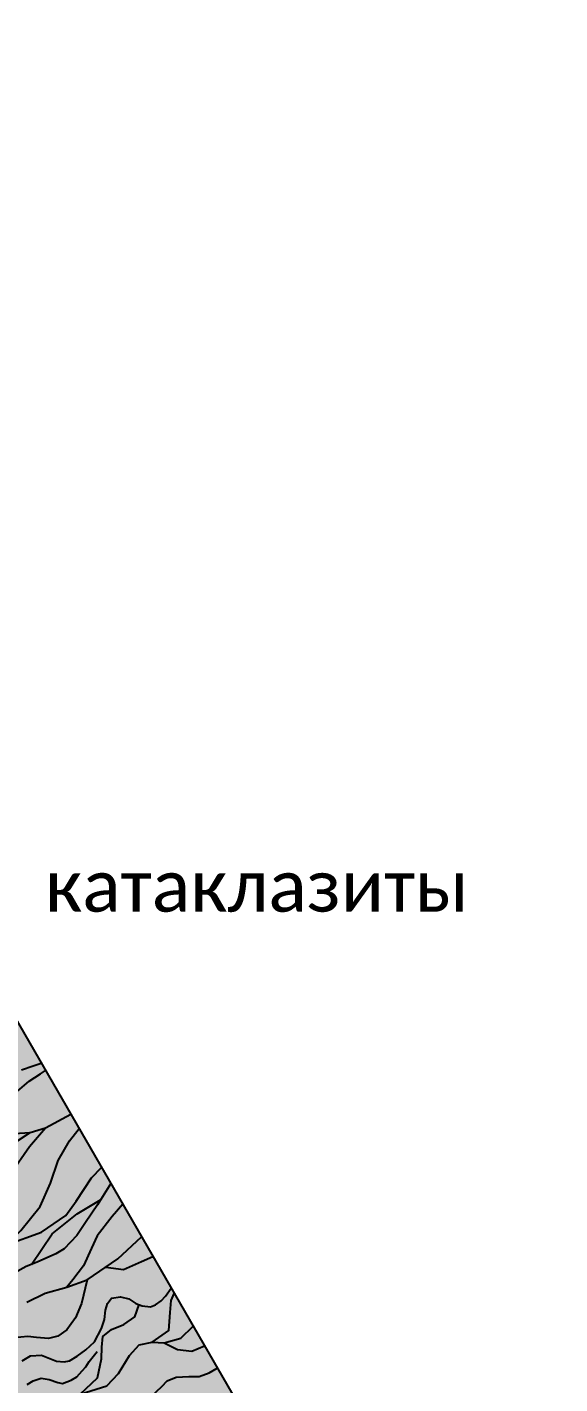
# Model space of a CAD drawing. Header units: millimetres. Extents: x 39 to 1913, y -1214 to 273.
# Drawn here: x 1769.1 to 1820.8, y -258.4 to -126.7 of the extents above; entities that cross this region are included whole.
import ezdxf

# ---------------------------------------------------------------- set-up
doc = ezdxf.new("R2010")
doc.units = ezdxf.units.MM
doc.styles.get("Standard").update_dxf_attribs({"font": 'arial.ttf'})

msp = doc.modelspace()

# ---------------------------------------------------------------- hatches: boundary and pattern name
at = {"transparency": 33554483}
h = msp.add_hatch(color=96, dxfattribs=at)
h.dxf.hatch_style = 1
h.paths.add_polyline_path([(1806.97, -290.55), (1766.97, -221.27), (1709.47, -254.47), (1709.47, -320.86), (1789.47, -320.86)])

# ---------------------------------------------------------------- linework, layer by layer
at = {"color": 252}
msp.add_lwpolyline([(1598.8, -313.36), (1705.14, -129.17, -0.57735), (1713.8, -129.17), (1820.14, -313.36, -0.57735), (1815.81, -320.86), (1603.13, -320.86, -0.57735)], format="xyb", close=True, dxfattribs=at)
for points in [[(1768.54, -227.94), (1769.68, -227.56), (1770.46, -227.31)], [(1761.14, -233.17), (1762.69, -232.04), (1763.86, -231.46), (1765.45, -231.1), (1766.8, -230.8), (1768.14, -230.01), (1769.28, -229.05), (1770.37, -228.34), (1770.86, -228)], [(1754.29, -241.46), (1757.63, -241.13), (1759.46, -239.99), (1760.62, -238.61), (1761.59, -237.19), (1762.54, -235.78), (1763.73, -234.73), (1765.86, -234.17), (1767.83, -234.14), (1769.39, -234.03), (1770.88, -233.59), (1773.32, -232.27)], [(1754.04, -246.45), (1756.88, -246.12), (1758.96, -245.31), (1760.76, -244.26), (1762.07, -242.96), (1763.18, -241.27), (1763.76, -239.58), (1764.64, -237.91), (1766.34, -236.08), (1768.14, -234.84), (1769.39, -234.03)], [(1759.57, -246.37), (1763.65, -244.59), (1764.95, -243.29), (1766.31, -241.05), (1767.47, -238.05), (1769.3, -235.39), (1770.88, -233.59)], [(1767.08, -244.95), (1768.47, -243.54), (1770.36, -241.21), (1771.35, -238.94), (1772.1, -236.75), (1773.21, -234.86), (1774.13, -233.66)], [(1756.88, -246.12), (1759.57, -246.37), (1763.18, -245.78), (1767.08, -244.95), (1770.47, -243.71), (1772.85, -242.1), (1773.85, -240.69), (1775.32, -238.44), (1776.3, -237.42)], [(1777.2, -238.98), (1775.92, -241.06), (1774.76, -242.79), (1773.91, -244.03), (1772.67, -245.34), (1771.87, -245.83), (1770.06, -246.63), (1768.98, -247.05), (1767.89, -247.67), (1766.17, -249.06), (1765.19, -250.45), (1763.59, -251.26), (1762.27, -251.66), (1761.52, -251.95), (1760.33, -252.64), (1759.92, -253.18), (1759.02, -253.73), (1757.55, -253.93), (1756.06, -254.06)], [(1769.52, -246.84), (1771.52, -243.87), (1773.93, -241.93), (1776.22, -240.58)], [(1778.37, -241.01), (1777.34, -242.2), (1775.87, -244.08), (1775.33, -245.27), (1774.55, -246.97), (1773.52, -248.36), (1772.93, -249.06)], [(1769.06, -250.5), (1770.84, -249.65), (1772.93, -249.06), (1774.91, -248.34), (1777.88, -246.32), (1780.2, -244.18)], [(1776.74, -247.1), (1778.45, -247.33), (1780.18, -246.58), (1781.29, -246.07)], [(1774.91, -248.34), (1774.37, -250.63), (1773.78, -252.05), (1772.93, -253.21), (1772.07, -253.83), (1771.15, -254.04), (1770.01, -253.96), (1769.16, -253.86), (1767.79, -253.98), (1766.63, -254.24), (1764.53, -254.58)], [(1768.61, -256.2), (1769.42, -255.73), (1770.48, -255.65), (1771.28, -255.99), (1771.93, -256.25), (1772.68, -256.32), (1773.2, -256.2), (1773.95, -255.76), (1774.78, -255.16), (1775.61, -254.36), (1776.31, -253.06), (1776.59, -252.21), (1776.7, -251.3), (1776.88, -250.63), (1777.29, -250.14), (1778.15, -249.98), (1778.95, -250.19), (1779.65, -250.63), (1780.27, -250.86), (1781.05, -250.96), (1781.54, -250.78), (1782.11, -250.4), (1782.52, -249.93), (1783.06, -249.14)], [(1781.24, -254.4), (1782.83, -253.25), (1782.97, -251.52), (1783.08, -250.35), (1783.37, -249.68)], [(1774.25, -259.45), (1775.93, -257.86), (1776.29, -256.02), (1776.35, -254.9), (1776.43, -253.84), (1777.27, -253.17), (1778.47, -252.69), (1779.53, -251.94), (1779.96, -250.74)], [(1782.38, -254.48), (1784, -254), (1785.2, -252.84)], [(1761.77, -262.29), (1764.08, -261.35), (1766.93, -260.26), (1769.14, -259.76), (1770.76, -259.45), (1772.85, -259.45), (1774.25, -259.45), (1776.82, -258.64), (1777.94, -257.44), (1779.03, -255.71), (1779.95, -254.65), (1781.24, -254.4), (1782.38, -254.48), (1783.7, -255.12), (1785.07, -255.26), (1786.3, -254.74)], [(1769.09, -258.51), (1769.66, -258.15), (1770.46, -257.91), (1771.21, -258.02), (1772.06, -258.33), (1772.51, -258.41), (1773.36, -258.09), (1773.9, -257.76), (1774.42, -257.19), (1774.78, -256.78), (1775.12, -256.29), (1775.9, -255.32)], [(1752.51, -269.31), (1755.22, -267.66), (1756.73, -266.24), (1759.47, -264.98), (1762.4, -264.82), (1765.45, -264.56), (1768.22, -264.01), (1770.31, -262.97), (1772.66, -262.13), (1775.15, -261.6), (1776.96, -261.41), (1778.58, -260.96), (1781.15, -259.65), (1782.16, -258.7), (1782.69, -258.14), (1783.56, -257.8), (1784.79, -257.75), (1785.79, -257.72), (1786.77, -257.38), (1787.55, -256.91)]]:
    msp.add_lwpolyline(points, dxfattribs=at)

# ---------------------------------------------------------------- texts
at = {"color": 252, "insert": (1770.82, -207.59), "char_height": 5, "attachment_point": 1}
msp.add_mtext_dynamic_manual_height_columns('{\\fCalibri Light|b0|i0|c204|p34;катаклазиты}', width=95.9595, gutter_width=12.5, heights=[0], dxfattribs=at)

doc.saveas('drawing.dxf')
